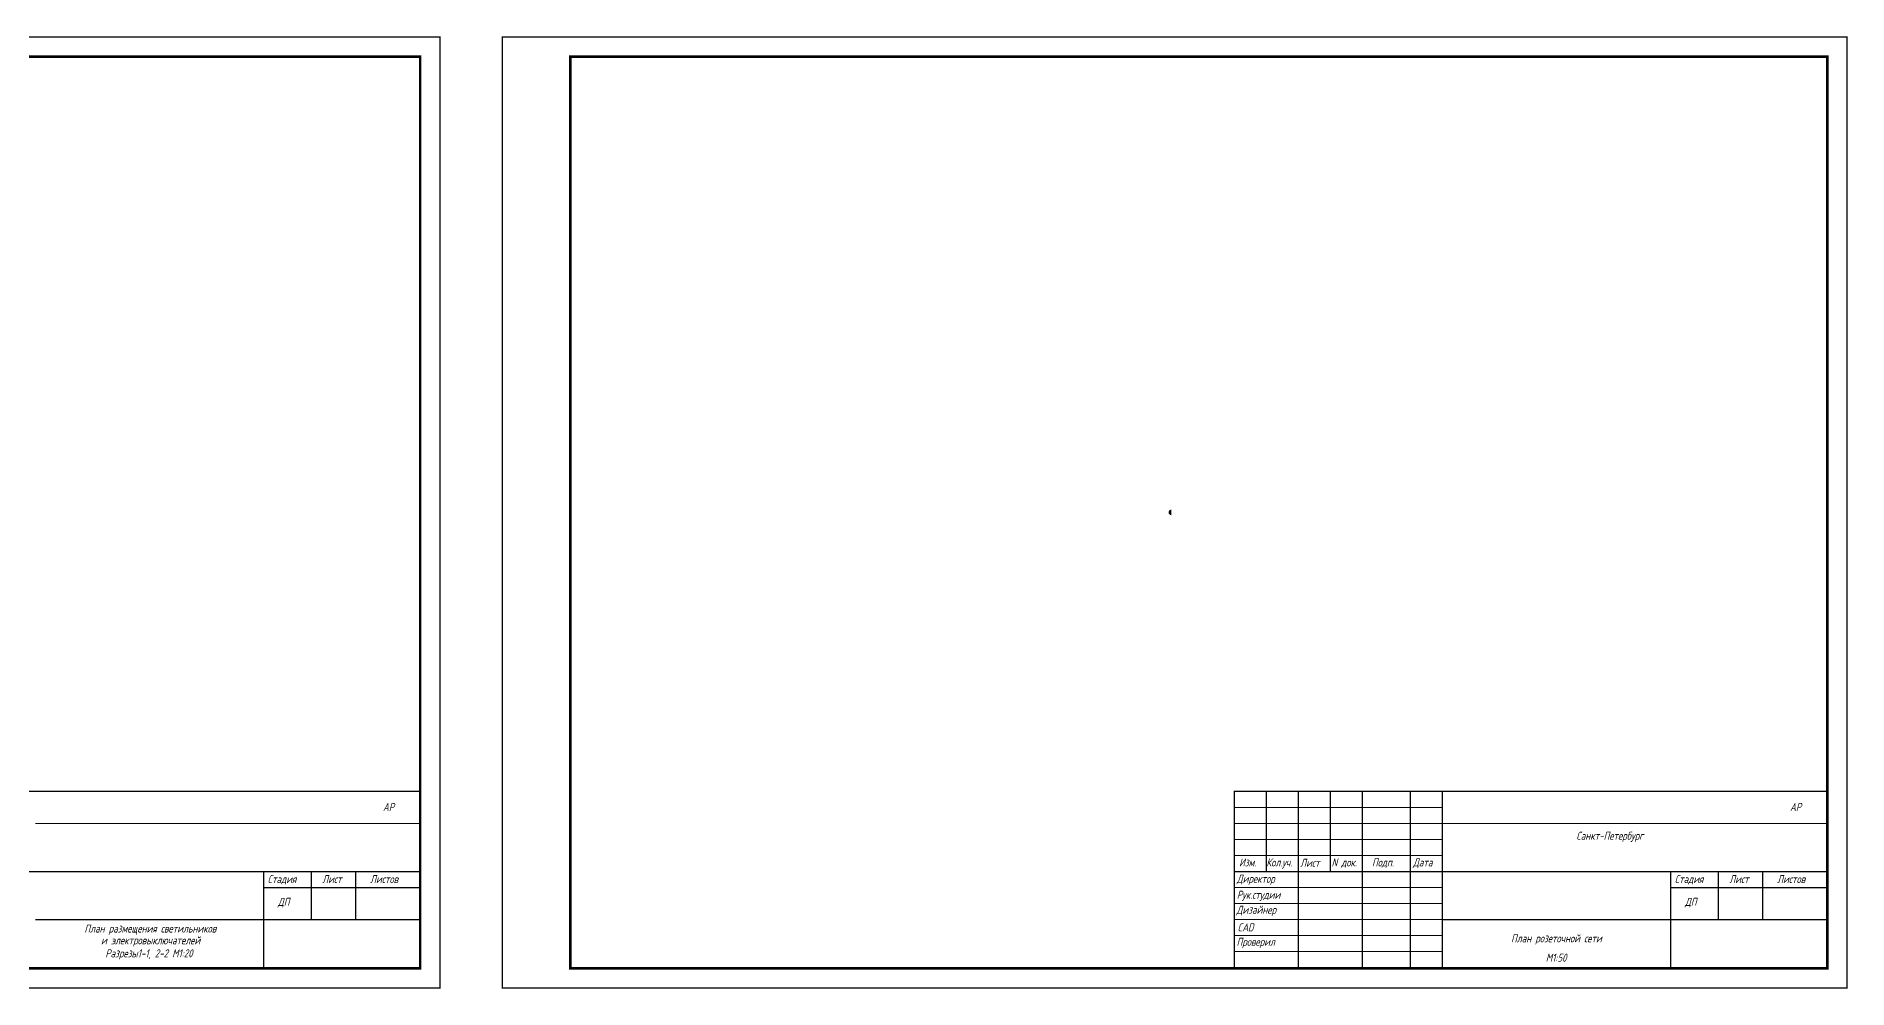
# Model space of a CAD drawing. Header units: millimetres. Extents: x 653176 to 972033, y 753746 to 925850.
# Drawn here: x 780245 to 808536, y 780229 to 795099 of the extents above; entities that cross this region are included whole.
import ezdxf
from ezdxf.enums import TextEntityAlignment as Align

# ---------------------------------------------------------------- set-up
doc = ezdxf.new("R2010")
doc.units = ezdxf.units.MM
doc.header["$LTSCALE"] = 10
for name, color, linetype, lineweight in [('AL', 7, 'Continuous', 30), ('stamp', 253, 'Continuous', 18), ('wall', 95, 'Continuous', 60)]:
    doc.layers.add(name, color=color, linetype=linetype, lineweight=lineweight)
doc.styles.add('ГОСТ тип А', font='gost_a.shx', dxfattribs={"oblique": 15, "height": 125})

msp = doc.modelspace()

# ---------------------------------------------------------------- hatches: boundary and pattern name
at = {"layer": 'wall', "lineweight": 90}
h = msp.add_hatch(color=252, dxfattribs=at)
h.dxf.hatch_style = 1
h.paths.add_polyline_path([(797972.1, 787709.7, 0.9596527), (797972.1, 787620.8)], flags=16)
h.paths.add_polyline_path([(797895.3, 787620.4), (799017.3, 787620.4), (799067, 787805.8), (797945, 787805.8)], flags=9)

# ---------------------------------------------------------------- linework, layer by layer
at = {"layer": 'AL', "color": 7, "const_width": 20}
for points in [[(765551.8, 795089.1), (786551.8, 795089.1), (786551.8, 780239.1), (765551.8, 780239.1), (765551.8, 795089.1)], [(787526.1, 795089.1), (808526.1, 795089.1), (808526.1, 780239.1), (787526.1, 780239.1), (787526.1, 795089.1)]]:
    msp.add_lwpolyline(points, dxfattribs=at)
for points in [[(766601.8, 794789.1), (786251.8, 794789.1), (786251.8, 780539.1), (766601.8, 780539.1)], [(766611.8, 794779.1), (786241.8, 794779.1), (786241.8, 780549.1), (766611.8, 780549.1)], [(766621.8, 794769.1), (786231.8, 794769.1), (786231.8, 780559.1), (766621.8, 780559.1)], [(788576.1, 794789.1), (808226.1, 794789.1), (808226.1, 780539.1), (788576.1, 780539.1)], [(788586.1, 794779.1), (808216.1, 794779.1), (808216.1, 780549.1), (788586.1, 780549.1)], [(788596.1, 794769.1), (808206.1, 794769.1), (808206.1, 780559.1), (788596.1, 780559.1)]]:
    msp.add_lwpolyline(points, close=True, dxfattribs=at)
at = {"layer": 'stamp'}
for p, q in [((802206.1, 783059.1), (798956.1, 783059.1)), ((802206.1, 782809.1), (798956.1, 782809.1)), ((802206.1, 782559.1), (798956.1, 782559.1)), ((802206.1, 781809.1), (798956.1, 781809.1)), ((802206.1, 781559.1), (798956.1, 781559.1)), ((802206.1, 781309.1), (798956.1, 781309.1)), ((802206.1, 781059.1), (798956.1, 781059.1)), ((802206.1, 780809.1), (798956.1, 780809.1))]:
    msp.add_line(p, q, dxfattribs=at)
for points in [[(786231.8, 783309.1, 20, 20, 0), (776981.8, 783309.1, 20, 20, 0), (776981.8, 780559.1, 0, 0, 0)], [(808206.1, 783309.1, 20, 20, 0), (798956.1, 783309.1, 20, 20, 0), (798956.1, 780559.1, 0, 0, 0)]]:
    msp.add_lwpolyline(points, format="xyseb", dxfattribs=at)
at = {"layer": 'stamp', "const_width": 20}
for points in [[(799456.1, 783309.1), (799456.1, 782059.1)], [(799956.1, 783309.1), (799956.1, 780559.1)], [(800456.1, 783309.1), (800456.1, 782059.1)], [(800956.1, 783309.1), (800956.1, 780559.1)], [(801706.1, 783309.1), (801706.1, 780559.1)], [(802206.1, 783309.1), (802206.1, 780559.1)], [(786231.8, 782809.1), (780231.8, 782809.1)], [(808206.1, 782809.1), (802206.1, 782809.1)], [(802206.1, 782309.1), (798956.1, 782309.1)], [(786231.8, 782059.1), (776981.8, 782059.1)], [(783795.3, 782059.1), (783795.3, 780559.1)], [(784540.6, 782059.1), (784540.6, 781309.1)], [(785231.8, 782059.1), (785231.8, 781309.1)], [(808206.1, 782059.1), (798956.1, 782059.1)], [(805769.6, 782059.1), (805769.6, 780559.1)], [(806514.9, 782059.1), (806514.9, 781309.1)], [(807206.1, 782059.1), (807206.1, 781309.1)], [(786231.8, 781809.1), (783795.3, 781809.1)], [(808206.1, 781809.1), (805769.6, 781809.1)], [(786231.8, 781309.1), (780231.8, 781309.1)], [(808206.1, 781309.1), (802206.1, 781309.1)]]:
    msp.add_lwpolyline(points, dxfattribs=at)

# ---------------------------------------------------------------- texts
at = {"layer": 'stamp', "style": 'ГОСТ тип А', "oblique": 15}
for s, p in [('АР', (785747.5, 783066.3)), ('АР', (807721.8, 783066.3)), ('Санкт-Петербург', (804821.3, 782601.3)), ('ДП', (784109.8, 781573.3)), ('ДП', (806084, 781573.3))]:
    msp.add_text(s, height=125, dxfattribs=at).set_placement(p, align=Align.MIDDLE)
for s, p in [('Изм.', (799031.1, 782139.1)), ('Кол.уч.', (799455.5, 782139.1)), ('Лист', (799984.7, 782133)), ('N док.', (800475.2, 782139.1)), ('Подп.', (801106.1, 782139.1)), ('Дата', (801746.6, 782139.1)), ('Стадия', (783860.7, 781879.1)), ('Лист', (784711.8, 781879.1)), ('Листов', (785459.3, 781879.1)), ('Директор', (798995.1, 781884.1)), ('Стадия', (805834.9, 781879.1)), ('Лист', (806686.1, 781879.1)), ('Листов', (807433.6, 781879.1)), ('Рук.студии', (798995.1, 781634.1)), ('Дизайнер', (798991, 781399.7)), ('CAD', (799005.8, 781125.8)), ('Проверил', (798991, 780899.7))]:
    msp.add_text(s, height=125, dxfattribs=at).set_placement(p)
for s, p in [('План размещения светильников', (782026.7, 781106.2)), ('и электровыключателей', (782031.7, 780922.7)), ('Разрезы1-1, 2-2 М1:20', (782005.4, 780719.6)), ('План розеточной сети', (803986, 780953.4)), ('М1:50', (803981.9, 780651.5))]:
    msp.add_text(s, height=125, dxfattribs=at).set_placement(p, align=Align.CENTER)

doc.saveas('drawing.dxf')
